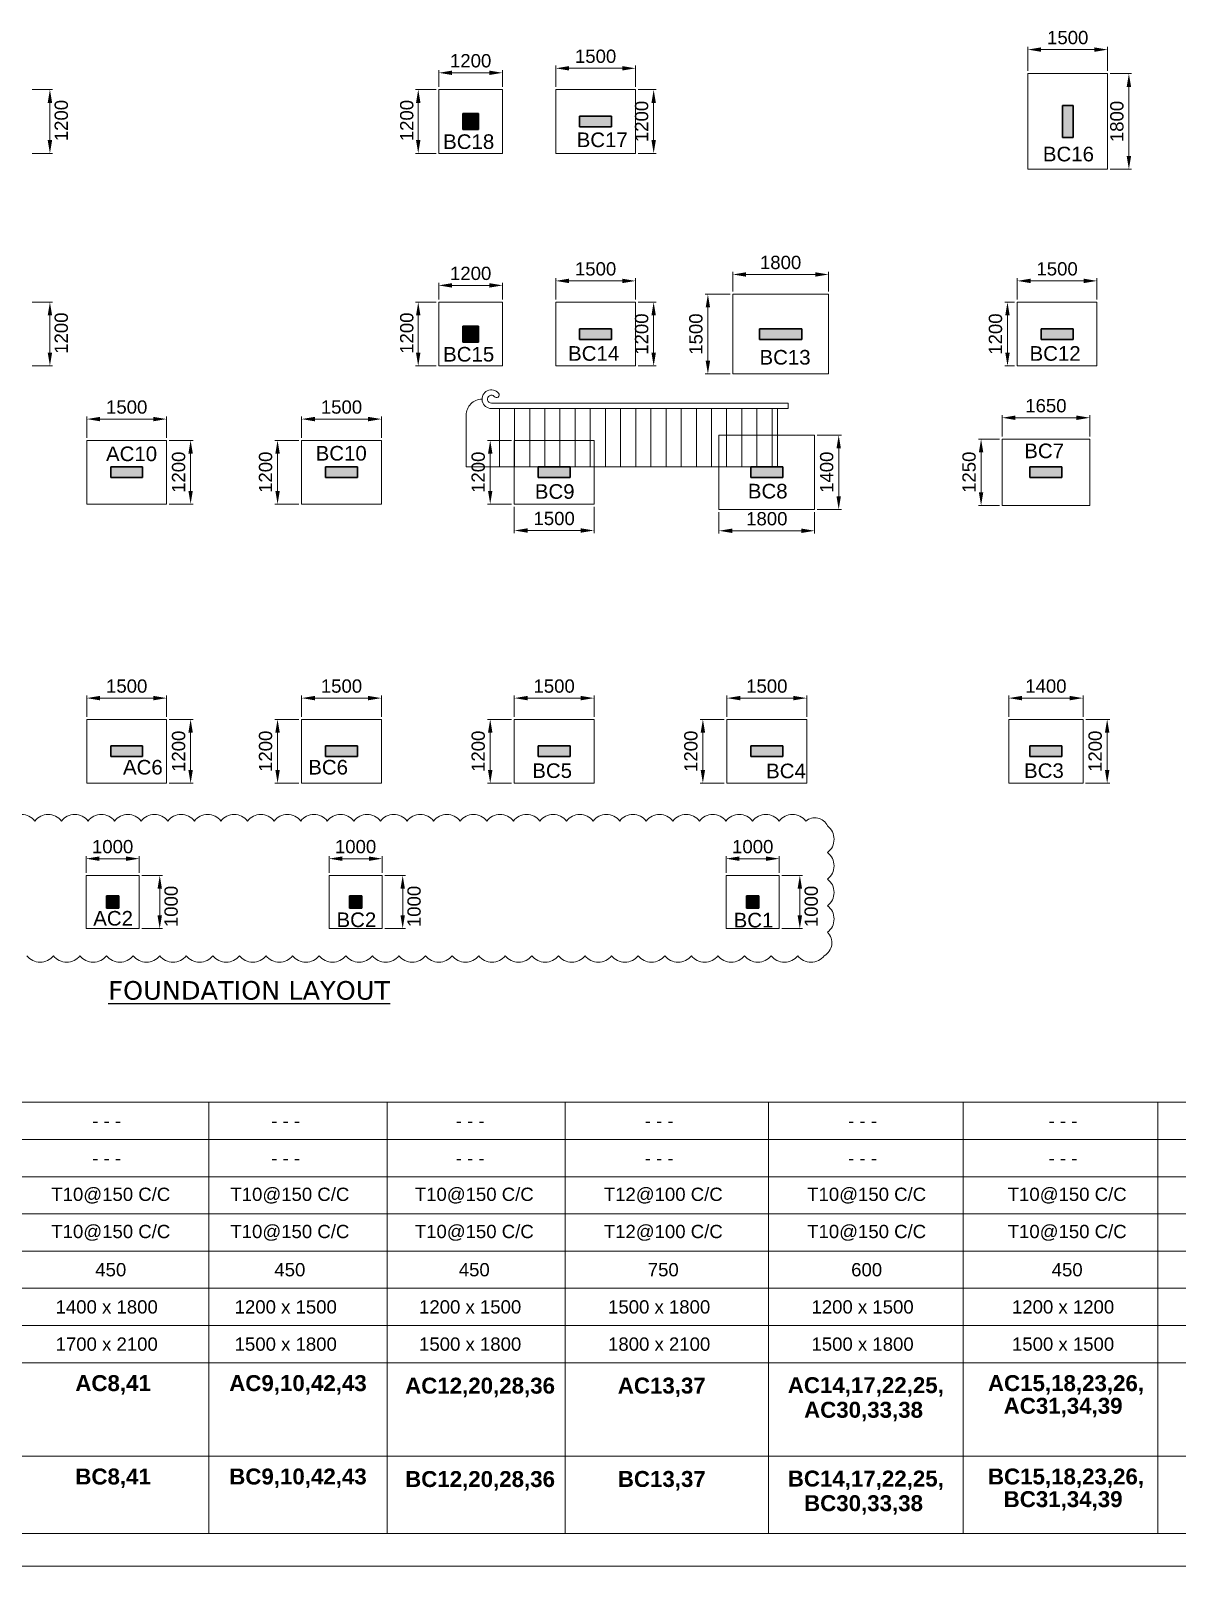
# Model space of a CAD drawing. Header units: metres. Extents: x 21100 to 202285, y -1545145 to -1477211.
# Drawn here: x 41408 to 62974, y -1545108 to -1516216 of the extents above; entities that cross this region are included whole.
import ezdxf
from ezdxf.enums import TextEntityAlignment as Align

# ---------------------------------------------------------------- set-up
doc = ezdxf.new("R2010")
doc.units = ezdxf.units.M
doc.header["$LTSCALE"] = 15
doc.header["$MEASUREMENT"] = 0
for name, color, linetype, lineweight in [('COLUMN HATCH_ASC', 155, 'Continuous', 0), ('COLUMN_ASC', 4, 'Continuous', 30), ('DIMENSION_ASC', 251, 'Continuous', 9), ('FOOTING_ASC', 10, 'Continuous', 15), ('NEW COLUMN NO._ ASC', 7, 'Continuous', 25), ('REVISION_ASC', 6, 'Continuous', 20), ('SCHEDULE LINE_ASC', 252, 'Continuous', 0), ('SCHEDULED BORDER_ASC', 4, 'Continuous', 18), ('STAIR_ASC', 150, 'Continuous', 13), ('TEXT SCHEDULE_ASC', 7, 'Continuous', 5), ('VIEWPORT_ASC', 6, 'Continuous', 15)]:
    doc.layers.add(name, color=color, linetype=linetype, lineweight=lineweight)
doc.styles.add('3 MM', font='verdana.ttf', dxfattribs={"height": 3})
doc.styles.add('ASC_DIMENSION', font='swiss.ttf', dxfattribs={"height": 250})
doc.styles.add('BOLD ASC', font='swissb.ttf', dxfattribs={"height": 300})
doc.styles.add('STANDERD ASC', font='swiss.ttf', dxfattribs={"height": 250})

msp = doc.modelspace()

# ---------------------------------------------------------------- hatches: boundary and pattern name
at = {"layer": 'COLUMN HATCH_ASC'}
h = msp.add_hatch(color=256, dxfattribs=at)
h.dxf.hatch_style = 1
h.paths.add_polyline_path([(60813.2, -1518224.1), (60813.2, -1517624.1), (61013.2, -1517624.1), (61013.2, -1518224.1)])
h = msp.add_hatch(color=256, dxfattribs=at)
h.dxf.hatch_style = 1
h.paths.add_polyline_path([(49533.2, -1517774.1), (49533.2, -1518074.1), (49833.2, -1518074.1), (49833.2, -1517774.1)])
h = msp.add_hatch(color=256, dxfattribs=at)
h.dxf.hatch_style = 1
h.paths.add_polyline_path([(51733.2, -1518024.1), (51733.2, -1517824.1), (52333.2, -1517824.1), (52333.2, -1518024.1)])
h = msp.add_hatch(color=256, dxfattribs=at)
h.dxf.hatch_style = 1
h.paths.add_polyline_path([(49533.2, -1521774.1), (49533.2, -1522074.1), (49833.2, -1522074.1), (49833.2, -1521774.1)])
h = msp.add_hatch(color=256, dxfattribs=at)
h.dxf.hatch_style = 1
h.paths.add_polyline_path([(51733.2, -1522024.1), (51733.2, -1521824.1), (52333.2, -1521824.1), (52333.2, -1522024.1)])
h = msp.add_hatch(color=256, dxfattribs=at)
h.dxf.hatch_style = 1
h.paths.add_polyline_path([(55113.2, -1522024.1), (55113.2, -1521824.1), (55913.2, -1521824.1), (55913.2, -1522024.1)])
h = msp.add_hatch(color=256, dxfattribs=at)
h.dxf.hatch_style = 1
h.paths.add_polyline_path([(60413.3, -1522024.1), (60413.3, -1521824.1), (61013.3, -1521824.1), (61013.3, -1522024.1)])
h = msp.add_hatch(color=256, dxfattribs=at)
h.dxf.hatch_style = 1
h.paths.add_polyline_path([(42913.2, -1524624.1), (42913.2, -1524424.1), (43513.2, -1524424.1), (43513.2, -1524624.1)])
h = msp.add_hatch(color=256, dxfattribs=at)
h.dxf.hatch_style = 1
h.paths.add_polyline_path([(46953.2, -1524624.1), (46953.2, -1524424.1), (47553.2, -1524424.1), (47553.2, -1524624.1)])
h = msp.add_hatch(color=256, dxfattribs=at)
h.dxf.hatch_style = 1
h.paths.add_polyline_path([(50953.2, -1524624.1), (50953.2, -1524424.1), (51553.2, -1524424.1), (51553.2, -1524624.1)])
h = msp.add_hatch(color=256, dxfattribs=at)
h.dxf.hatch_style = 1
h.paths.add_polyline_path([(54953.2, -1524624.1), (54953.2, -1524424.1), (55553.2, -1524424.1), (55553.2, -1524624.1)])
h = msp.add_hatch(color=256, dxfattribs=at)
h.dxf.hatch_style = 1
h.paths.add_polyline_path([(60203.2, -1524624.1), (60203.2, -1524424.1), (60803.2, -1524424.1), (60803.2, -1524624.1)])
h = msp.add_hatch(color=256, dxfattribs=at)
h.dxf.hatch_style = 1
h.paths.add_polyline_path([(42913.2, -1529874.1), (42913.2, -1529674.1), (43513.2, -1529674.1), (43513.2, -1529874.1)])
h = msp.add_hatch(color=256, dxfattribs=at)
h.dxf.hatch_style = 1
h.paths.add_polyline_path([(46953.2, -1529874.1), (46953.2, -1529674.1), (47553.2, -1529674.1), (47553.2, -1529874.1)])
h = msp.add_hatch(color=256, dxfattribs=at)
h.dxf.hatch_style = 1
h.paths.add_polyline_path([(50953.2, -1529874.1), (50953.2, -1529674.1), (51553.2, -1529674.1), (51553.2, -1529874.1)])
h = msp.add_hatch(color=256, dxfattribs=at)
h.dxf.hatch_style = 1
h.paths.add_polyline_path([(54953.2, -1529874.1), (54953.2, -1529674.1), (55553.2, -1529674.1), (55553.2, -1529874.1)])
h = msp.add_hatch(color=256, dxfattribs=at)
h.dxf.hatch_style = 1
h.paths.add_polyline_path([(60203.2, -1529874.1), (60203.2, -1529674.1), (60803.2, -1529674.1), (60803.2, -1529874.1)])
h = msp.add_hatch(color=256, dxfattribs=at)
h.dxf.hatch_style = 1
h.paths.add_polyline_path([(42833.7, -1532495.4), (42833.7, -1532725.4), (43063.7, -1532725.4), (43063.7, -1532495.4)])
h = msp.add_hatch(color=256, dxfattribs=at)
h.dxf.hatch_style = 1
h.paths.add_polyline_path([(47403.7, -1532725.4), (47403.7, -1532495.4), (47633.7, -1532495.4), (47633.7, -1532725.4)])
h = msp.add_hatch(color=256, dxfattribs=at)
h.dxf.hatch_style = 1
h.paths.add_polyline_path([(54873.7, -1532495.3), (54873.7, -1532725.3), (55103.7, -1532725.3), (55103.7, -1532495.3)])

# ---------------------------------------------------------------- linework, layer by layer
at = {"layer": 'COLUMN_ASC'}
for p, q in [((61013.2, -1517624.1, 0), (60813.2, -1517624.1, 0)), ((60813.2, -1517624.1, 0), (60813.2, -1518224.1, 0)), ((61013.2, -1518224.1, 0), (61013.2, -1517624.1, 0)), ((49533.2, -1517774.1, 0), (49833.2, -1517774.1, 0)), ((49533.2, -1518074.1, 0), (49533.2, -1517774.1, 0)), ((49833.2, -1517774.1, 0), (49833.2, -1518074.1, 0)), ((52333.2, -1517824.1, 0), (51733.2, -1517824.1, 0)), ((51733.2, -1517824.1, 0), (51733.2, -1518024.1, 0)), ((52333.2, -1518024.1, 0), (52333.2, -1517824.1, 0)), ((49833.2, -1518074.1, 0), (49533.2, -1518074.1, 0)), ((51733.2, -1518024.1, 0), (52333.2, -1518024.1, 0)), ((60813.2, -1518224.1, 0), (61013.2, -1518224.1, 0)), ((49533.2, -1521774.1, 0), (49833.2, -1521774.1, 0)), ((49533.2, -1522074.1, 0), (49533.2, -1521774.1, 0)), ((49833.2, -1521774.1, 0), (49833.2, -1522074.1, 0)), ((52333.2, -1521824.1, 0), (51733.2, -1521824.1, 0)), ((51733.2, -1521824.1, 0), (51733.2, -1522024.1, 0)), ((51733.2, -1522024.1, 0), (52333.2, -1522024.1, 0)), ((52333.2, -1522024.1, 0), (52333.2, -1521824.1, 0)), ((55913.2, -1521824.1, 0), (55113.2, -1521824.1, 0)), ((55113.2, -1521824.1, 0), (55113.2, -1522024.1, 0)), ((55113.2, -1522024.1, 0), (55913.2, -1522024.1, 0)), ((55913.2, -1522024.1, 0), (55913.2, -1521824.1, 0)), ((61013.3, -1521824.1, 0), (60413.3, -1521824.1, 0)), ((60413.3, -1521824.1, 0), (60413.3, -1522024.1, 0)), ((60413.3, -1522024.1, 0), (61013.3, -1522024.1, 0)), ((61013.3, -1522024.1, 0), (61013.3, -1521824.1, 0)), ((49833.2, -1522074.1, 0), (49533.2, -1522074.1, 0)), ((43513.2, -1524424.1, 0), (42913.2, -1524424.1, 0)), ((42913.2, -1524424.1, 0), (42913.2, -1524624.1, 0)), ((42913.2, -1524624.1, 0), (43513.2, -1524624.1, 0)), ((43513.2, -1524624.1, 0), (43513.2, -1524424.1, 0)), ((47553.2, -1524424.1, 0), (46953.2, -1524424.1, 0)), ((46953.2, -1524424.1, 0), (46953.2, -1524624.1, 0)), ((46953.2, -1524624.1, 0), (47553.2, -1524624.1, 0)), ((47553.2, -1524624.1, 0), (47553.2, -1524424.1, 0)), ((51553.2, -1524424.1, 0), (50953.2, -1524424.1, 0)), ((50953.2, -1524424.1, 0), (50953.2, -1524624.1, 0)), ((50953.2, -1524624.1, 0), (51553.2, -1524624.1, 0)), ((51553.2, -1524624.1, 0), (51553.2, -1524424.1, 0)), ((55553.2, -1524424.1, 0), (54953.2, -1524424.1, 0)), ((54953.2, -1524424.1, 0), (54953.2, -1524624.1, 0)), ((54953.2, -1524624.1, 0), (55553.2, -1524624.1, 0)), ((55553.2, -1524624.1, 0), (55553.2, -1524424.1, 0)), ((60803.2, -1524424.1, 0), (60203.2, -1524424.1, 0)), ((60203.2, -1524424.1, 0), (60203.2, -1524624.1, 0)), ((60203.2, -1524624.1, 0), (60803.2, -1524624.1, 0)), ((60803.2, -1524624.1, 0), (60803.2, -1524424.1, 0)), ((43513.2, -1529674.1, 0), (42913.2, -1529674.1, 0)), ((42913.2, -1529674.1, 0), (42913.2, -1529874.1, 0)), ((43513.2, -1529874.1, 0), (43513.2, -1529674.1, 0)), ((47553.2, -1529674.1, 0), (46953.2, -1529674.1, 0)), ((46953.2, -1529674.1, 0), (46953.2, -1529874.1, 0)), ((47553.2, -1529874.1, 0), (47553.2, -1529674.1, 0)), ((51553.2, -1529674.1, 0), (50953.2, -1529674.1, 0)), ((50953.2, -1529674.1, 0), (50953.2, -1529874.1, 0)), ((51553.2, -1529874.1, 0), (51553.2, -1529674.1, 0)), ((55553.2, -1529674.1, 0), (54953.2, -1529674.1, 0)), ((54953.2, -1529674.1, 0), (54953.2, -1529874.1, 0)), ((55553.2, -1529874.1, 0), (55553.2, -1529674.1, 0)), ((60803.2, -1529674.1, 0), (60203.2, -1529674.1, 0)), ((60203.2, -1529674.1, 0), (60203.2, -1529874.1, 0)), ((60803.2, -1529874.1, 0), (60803.2, -1529674.1, 0)), ((42913.2, -1529874.1, 0), (43513.2, -1529874.1, 0)), ((46953.2, -1529874.1, 0), (47553.2, -1529874.1, 0)), ((50953.2, -1529874.1, 0), (51553.2, -1529874.1, 0)), ((54953.2, -1529874.1, 0), (55553.2, -1529874.1, 0)), ((60203.2, -1529874.1, 0), (60803.2, -1529874.1, 0)), ((43063.7, -1532495.4, 0), (42833.7, -1532495.4, 0)), ((42833.7, -1532495.4, 0), (42833.7, -1532725.4, 0)), ((43063.7, -1532725.4, 0), (43063.7, -1532495.4, 0)), ((47403.7, -1532725.4, 0), (47403.7, -1532495.4, 0)), ((47403.7, -1532495.4, 0), (47633.7, -1532495.4, 0)), ((47633.7, -1532495.4, 0), (47633.7, -1532725.4, 0)), ((55103.7, -1532495.3, 0), (54873.7, -1532495.3, 0)), ((54873.7, -1532495.3, 0), (54873.7, -1532725.3, 0)), ((55103.7, -1532725.3, 0), (55103.7, -1532495.3, 0)), ((42833.7, -1532725.4, 0), (43063.7, -1532725.4, 0)), ((47633.7, -1532725.4, 0), (47403.7, -1532725.4, 0)), ((54873.7, -1532725.3, 0), (55103.7, -1532725.3, 0))]:
    msp.add_line(p, q, dxfattribs=at)
at = {"layer": 'DIMENSION_ASC'}
for p, q in [((60163.4, -1516974.1, 0), (60163.4, -1516521.8, 0)), ((61663.4, -1516974.1, 0), (61663.4, -1516521.8, 0)), ((61413.4, -1516571.8, 0), (60413.4, -1516571.8, 0)), ((49083.2, -1517274.1, 0), (49083.2, -1516958.2, 0)), ((50033.2, -1517008.2, 0), (49333.2, -1517008.2, 0)), ((50283.2, -1517274.1, 0), (50283.2, -1516958.2, 0)), ((51283.4, -1517274.1, 0), (51283.4, -1516873.5, 0)), ((52533.4, -1516923.5, 0), (51533.4, -1516923.5, 0)), ((52783.4, -1517274.1, 0), (52783.4, -1516873.5, 0)), ((61713.4, -1517024.1, 0), (62114.1, -1517024.1, 0)), ((41433.1, -1517324.1, 0), (41819.2, -1517324.1, 0)), ((49033.2, -1517324.1, 0), (48647.1, -1517324.1, 0)), ((52833.4, -1517324.1, 0), (53175.3, -1517324.1, 0)), ((62064.1, -1518574.1, 0), (62064.1, -1517274.1, 0)), ((41769.2, -1517574.1, 0), (41769.2, -1518274.1, 0)), ((48697.1, -1517574.1, 0), (48697.1, -1518274.1, 0)), ((53125.3, -1517574.1, 0), (53125.3, -1518274.1, 0)), ((41433.1, -1518524.1, 0), (41819.2, -1518524.1, 0)), ((49033.2, -1518524.1, 0), (48647.1, -1518524.1, 0)), ((52833.4, -1518524.1, 0), (53175.3, -1518524.1, 0)), ((61713.4, -1518824.1, 0), (62114.1, -1518824.1, 0)), ((51283.4, -1521274.1, 0), (51283.4, -1520873.5, 0)), ((52783.4, -1521274.1, 0), (52783.4, -1520873.5, 0)), ((54613.2, -1521124.1, 0), (54613.2, -1520752.6, 0)), ((54863.2, -1520802.6, 0), (56163.2, -1520802.6, 0)), ((56413.2, -1521124.1, 0), (56413.2, -1520752.6, 0)), ((59963.5, -1521274.1, 0), (59963.5, -1520873.5, 0)), ((61463.5, -1521274.1, 0), (61463.5, -1520873.5, 0)), ((49083.2, -1521274.1, 0), (49083.2, -1520958.2, 0)), ((50033.2, -1521008.2, 0), (49333.2, -1521008.2, 0)), ((50283.2, -1521274.1, 0), (50283.2, -1520958.2, 0)), ((52533.4, -1520923.5, 0), (51533.4, -1520923.5, 0)), ((61213.5, -1520923.5, 0), (60213.5, -1520923.5, 0)), ((41433.1, -1521324.1, 0), (41819.2, -1521324.1, 0)), ((49033.2, -1521324.1, 0), (48647.1, -1521324.1, 0)), ((52833.4, -1521324.1, 0), (53175.3, -1521324.1, 0)), ((54563.2, -1521174.1, 0), (54095.2, -1521174.1, 0)), ((54145.2, -1521424.1, 0), (54145.2, -1522424.1, 0)), ((59913.5, -1521324.1, 0), (59730.6, -1521324.1, 0)), ((41769.2, -1521574.1, 0), (41769.2, -1522274.1, 0)), ((48697.1, -1521574.1, 0), (48697.1, -1522274.1, 0)), ((53125.3, -1521574.1, 0), (53125.3, -1522274.1, 0)), ((59780.6, -1521574.1, 0), (59780.6, -1522274.1, 0)), ((41433.1, -1522524.1, 0), (41819.2, -1522524.1, 0)), ((49033.2, -1522524.1, 0), (48647.1, -1522524.1, 0)), ((52833.4, -1522524.1, 0), (53175.3, -1522524.1, 0)), ((59913.5, -1522524.1, 0), (59730.6, -1522524.1, 0)), ((54563.2, -1522674.1, 0), (54095.2, -1522674.1, 0)), ((42463.2, -1523874.1, 0), (42463.2, -1523473.5, 0)), ((43963.2, -1523874.1, 0), (43963.2, -1523473.5, 0)), ((46503.4, -1523874.1, 0), (46503.4, -1523473.5, 0)), ((48003.4, -1523874.1, 0), (48003.4, -1523473.5, 0)), ((59678.2, -1523849.1, 0), (59678.2, -1523448.5, 0)), ((61328.2, -1523849.1, 0), (61328.2, -1523448.5, 0)), ((42713.2, -1523523.5, 0), (43713.2, -1523523.5, 0)), ((47753.4, -1523523.5, 0), (46753.4, -1523523.5, 0)), ((61078.2, -1523498.5, 0), (59928.2, -1523498.5, 0)), ((44013.2, -1523924.1, 0), (44465.6, -1523924.1, 0)), ((46453.4, -1523924.1, 0), (46001.1, -1523924.1, 0)), ((50453.4, -1523924.1, 0), (50001.1, -1523924.1, 0)), ((56203.4, -1523824.1, 0), (56655.7, -1523824.1, 0)), ((59628.2, -1523899.1, 0), (59233.9, -1523899.1, 0)), ((44415.6, -1524174.1, 0), (44415.6, -1524874.1, 0)), ((46051.1, -1524174.1, 0), (46051.1, -1524874.1, 0)), ((50051.1, -1524174.1, 0), (50051.1, -1524874.1, 0)), ((56605.7, -1524074.1, 0), (56605.7, -1524974.1, 0)), ((59283.9, -1524899.1, 0), (59283.9, -1524149.1, 0)), ((44013.2, -1525124.1, 0), (44465.6, -1525124.1, 0)), ((46453.4, -1525124.1, 0), (46001.1, -1525124.1, 0)), ((50453.4, -1525124.1, 0), (50001.1, -1525124.1, 0)), ((50503.4, -1525174.1, 0), (50503.4, -1525669.6, 0)), ((52003.4, -1525174.1, 0), (52003.4, -1525669.6, 0)), ((59628.2, -1525149.1, 0), (59233.9, -1525149.1, 0)), ((54353.4, -1525274.1, 0), (54353.4, -1525674.8, 0)), ((56153.4, -1525274.1, 0), (56153.4, -1525674.8, 0)), ((56203.4, -1525224.1, 0), (56655.7, -1525224.1, 0)), ((51753.4, -1525619.6, 0), (50753.4, -1525619.6, 0)), ((55903.4, -1525624.8, 0), (54603.4, -1525624.8, 0)), ((42463.2, -1529124.1, 0), (42463.2, -1528723.5, 0)), ((42713.2, -1528773.5, 0), (43713.2, -1528773.5, 0)), ((43963.2, -1529124.1, 0), (43963.2, -1528723.5, 0)), ((46503.4, -1529124.1, 0), (46503.4, -1528723.5, 0)), ((47753.4, -1528773.5, 0), (46753.4, -1528773.5, 0)), ((48003.4, -1529124.1, 0), (48003.4, -1528723.5, 0)), ((50503.4, -1529124.1, 0), (50503.4, -1528723.5, 0)), ((51753.4, -1528773.5, 0), (50753.4, -1528773.5, 0)), ((52003.4, -1529124.1, 0), (52003.4, -1528723.5, 0)), ((54503.4, -1529124.1, 0), (54503.4, -1528723.5, 0)), ((55753.4, -1528773.5, 0), (54753.4, -1528773.5, 0)), ((56003.4, -1529124.1, 0), (56003.4, -1528723.5, 0)), ((59803.2, -1529124.1, 0), (59803.2, -1528723.5, 0)), ((60053.2, -1528773.5, 0), (60953.2, -1528773.5, 0)), ((61203.2, -1529124.1, 0), (61203.2, -1528723.5, 0)), ((44013.2, -1529174.1, 0), (44465.6, -1529174.1, 0)), ((46453.4, -1529174.1, 0), (46001.1, -1529174.1, 0)), ((50453.4, -1529174.1, 0), (50001.1, -1529174.1, 0)), ((54453.4, -1529174.1, 0), (54001.1, -1529174.1, 0)), ((61253.2, -1529174.1, 0), (61705.5, -1529174.1, 0)), ((44415.6, -1529424.1, 0), (44415.6, -1530124.1, 0)), ((46051.1, -1529424.1, 0), (46051.1, -1530124.1, 0)), ((50051.1, -1529424.1, 0), (50051.1, -1530124.1, 0)), ((54051.1, -1529424.1, 0), (54051.1, -1530124.1, 0)), ((61655.5, -1529424.1, 0), (61655.5, -1530124.1, 0)), ((44013.2, -1530374.1, 0), (44465.6, -1530374.1, 0)), ((46453.4, -1530374.1, 0), (46001.1, -1530374.1, 0)), ((50453.4, -1530374.1, 0), (50001.1, -1530374.1, 0)), ((54453.4, -1530374.1, 0), (54001.1, -1530374.1, 0)), ((61250.7, -1530374.1, 0), (61705.5, -1530374.1, 0)), ((42448.7, -1532060.4, 0), (42448.7, -1531744.4, 0)), ((42698.7, -1531794.4, 0), (43198.7, -1531794.4, 0)), ((43448.7, -1532060.4, 0), (43448.7, -1531744.4, 0)), ((47018.7, -1532060.4, 0), (47018.7, -1531744.4, 0)), ((47268.7, -1531794.4, 0), (47768.7, -1531794.4, 0)), ((48018.7, -1532060.4, 0), (48018.7, -1531744.4, 0)), ((54488.7, -1532060.3, 0), (54488.7, -1531744.4, 0)), ((54738.7, -1531794.4, 0), (55238.7, -1531794.4, 0)), ((55488.7, -1532060.3, 0), (55488.7, -1531744.4, 0)), ((43498.7, -1532110.4, 0), (43884.8, -1532110.4, 0)), ((48068.7, -1532110.4, 0), (48454.8, -1532110.4, 0)), ((55538.7, -1532110.3, 0), (55924.8, -1532110.3, 0)), ((43834.8, -1532360.4, 0), (43834.8, -1532860.4, 0)), ((48404.8, -1532360.4, 0), (48404.8, -1532860.4, 0)), ((55874.8, -1532360.3, 0), (55874.8, -1532860.3, 0)), ((43498.7, -1533110.4, 0), (43884.8, -1533110.4, 0)), ((48068.7, -1533110.4, 0), (48454.8, -1533110.4, 0)), ((55538.7, -1533110.3, 0), (55924.8, -1533110.3, 0))]:
    msp.add_line(p, q, dxfattribs=at)
for points in [[(60413.4, -1516530.2, 0), (60413.4, -1516613.5, 0), (60163.4, -1516571.8, 0)], [(61413.4, -1516613.5, 0), (61413.4, -1516530.2, 0), (61663.4, -1516571.8, 0)], [(49333.2, -1516966.5, 0), (49333.2, -1517049.9, 0), (49083.2, -1517008.2, 0)], [(50033.2, -1517049.9, 0), (50033.2, -1516966.5, 0), (50283.2, -1517008.2, 0)], [(51533.4, -1516881.8, 0), (51533.4, -1516965.2, 0), (51283.4, -1516923.5, 0)], [(52533.4, -1516965.2, 0), (52533.4, -1516881.8, 0), (52783.4, -1516923.5, 0)], [(62105.7, -1517274.1, 0), (62022.4, -1517274.1, 0), (62064.1, -1517024.1, 0)], [(41810.9, -1517574.1, 0), (41727.6, -1517574.1, 0), (41769.2, -1517324.1, 0)], [(48738.8, -1517574.1, 0), (48655.5, -1517574.1, 0), (48697.1, -1517324.1, 0)], [(53167, -1517574.1, 0), (53083.6, -1517574.1, 0), (53125.3, -1517324.1, 0)], [(41727.6, -1518274.1, 0), (41810.9, -1518274.1, 0), (41769.2, -1518524.1, 0)], [(48655.5, -1518274.1, 0), (48738.8, -1518274.1, 0), (48697.1, -1518524.1, 0)], [(53083.6, -1518274.1, 0), (53167, -1518274.1, 0), (53125.3, -1518524.1, 0)], [(62022.4, -1518574.1, 0), (62105.7, -1518574.1, 0), (62064.1, -1518824.1, 0)], [(54863.2, -1520761, 0), (54863.2, -1520844.3, 0), (54613.2, -1520802.6, 0)], [(56163.2, -1520844.3, 0), (56163.2, -1520761, 0), (56413.2, -1520802.6, 0)], [(49333.2, -1520966.5, 0), (49333.2, -1521049.9, 0), (49083.2, -1521008.2, 0)], [(50033.2, -1521049.9, 0), (50033.2, -1520966.5, 0), (50283.2, -1521008.2, 0)], [(51533.4, -1520881.8, 0), (51533.4, -1520965.2, 0), (51283.4, -1520923.5, 0)], [(52533.4, -1520965.2, 0), (52533.4, -1520881.8, 0), (52783.4, -1520923.5, 0)], [(60213.5, -1520881.8, 0), (60213.5, -1520965.1, 0), (59963.5, -1520923.5, 0)], [(61213.5, -1520965.1, 0), (61213.5, -1520881.8, 0), (61463.5, -1520923.5, 0)], [(41810.9, -1521574.1, 0), (41727.6, -1521574.1, 0), (41769.2, -1521324.1, 0)], [(48738.8, -1521574.1, 0), (48655.5, -1521574.1, 0), (48697.1, -1521324.1, 0)], [(53167, -1521574.1, 0), (53083.6, -1521574.1, 0), (53125.3, -1521324.1, 0)], [(54186.9, -1521424.1, 0), (54103.5, -1521424.1, 0), (54145.2, -1521174.1, 0)], [(59822.2, -1521574.1, 0), (59738.9, -1521574.1, 0), (59780.6, -1521324.1, 0)], [(41727.6, -1522274.1, 0), (41810.9, -1522274.1, 0), (41769.2, -1522524.1, 0)], [(48655.5, -1522274.1, 0), (48738.8, -1522274.1, 0), (48697.1, -1522524.1, 0)], [(53083.6, -1522274.1, 0), (53167, -1522274.1, 0), (53125.3, -1522524.1, 0)], [(59738.9, -1522274.1, 0), (59822.2, -1522274.1, 0), (59780.6, -1522524.1, 0)], [(54103.5, -1522424.1, 0), (54186.9, -1522424.1, 0), (54145.2, -1522674.1, 0)], [(59928.2, -1523456.8, 0), (59928.2, -1523540.2, 0), (59678.2, -1523498.5, 0)], [(61078.2, -1523540.2, 0), (61078.2, -1523456.8, 0), (61328.2, -1523498.5, 0)], [(42713.2, -1523481.8, 0), (42713.2, -1523565.1, 0), (42463.2, -1523523.5, 0)], [(43713.2, -1523565.1, 0), (43713.2, -1523481.8, 0), (43963.2, -1523523.5, 0)], [(46753.4, -1523481.8, 0), (46753.4, -1523565.2, 0), (46503.4, -1523523.5, 0)], [(47753.4, -1523565.2, 0), (47753.4, -1523481.8, 0), (48003.4, -1523523.5, 0)], [(44457.2, -1524174.1, 0), (44373.9, -1524174.1, 0), (44415.6, -1523924.1, 0)], [(46092.8, -1524174.1, 0), (46009.4, -1524174.1, 0), (46051.1, -1523924.1, 0)], [(50092.8, -1524174.1, 0), (50009.4, -1524174.1, 0), (50051.1, -1523924.1, 0)], [(56647.4, -1524074.1, 0), (56564.1, -1524074.1, 0), (56605.7, -1523824.1, 0)], [(59325.6, -1524149.1, 0), (59242.3, -1524149.1, 0), (59283.9, -1523899.1, 0)], [(44373.9, -1524874.1, 0), (44457.2, -1524874.1, 0), (44415.6, -1525124.1, 0)], [(46009.4, -1524874.1, 0), (46092.8, -1524874.1, 0), (46051.1, -1525124.1, 0)], [(50009.4, -1524874.1, 0), (50092.8, -1524874.1, 0), (50051.1, -1525124.1, 0)], [(59242.3, -1524899.1, 0), (59325.6, -1524899.1, 0), (59283.9, -1525149.1, 0)], [(56564.1, -1524974.1, 0), (56647.4, -1524974.1, 0), (56605.7, -1525224.1, 0)], [(50753.4, -1525577.9, 0), (50753.4, -1525661.3, 0), (50503.4, -1525619.6, 0)], [(51753.4, -1525661.3, 0), (51753.4, -1525577.9, 0), (52003.4, -1525619.6, 0)], [(54603.4, -1525583.1, 0), (54603.4, -1525666.4, 0), (54353.4, -1525624.8, 0)], [(55903.4, -1525666.4, 0), (55903.4, -1525583.1, 0), (56153.4, -1525624.8, 0)], [(42713.2, -1528731.8, 0), (42713.2, -1528815.2, 0), (42463.2, -1528773.5, 0)], [(43713.2, -1528815.2, 0), (43713.2, -1528731.8, 0), (43963.2, -1528773.5, 0)], [(46753.4, -1528731.8, 0), (46753.4, -1528815.1, 0), (46503.4, -1528773.5, 0)], [(47753.4, -1528815.1, 0), (47753.4, -1528731.8, 0), (48003.4, -1528773.5, 0)], [(50753.4, -1528731.8, 0), (50753.4, -1528815.2, 0), (50503.4, -1528773.5, 0)], [(51753.4, -1528815.2, 0), (51753.4, -1528731.8, 0), (52003.4, -1528773.5, 0)], [(54753.4, -1528731.8, 0), (54753.4, -1528815.2, 0), (54503.4, -1528773.5, 0)], [(55753.4, -1528815.2, 0), (55753.4, -1528731.8, 0), (56003.4, -1528773.5, 0)], [(60053.2, -1528731.8, 0), (60053.2, -1528815.2, 0), (59803.2, -1528773.5, 0)], [(60953.2, -1528815.2, 0), (60953.2, -1528731.8, 0), (61203.2, -1528773.5, 0)], [(44457.2, -1529424.1, 0), (44373.9, -1529424.1, 0), (44415.6, -1529174.1, 0)], [(46092.8, -1529424.1, 0), (46009.4, -1529424.1, 0), (46051.1, -1529174.1, 0)], [(50092.8, -1529424.1, 0), (50009.4, -1529424.1, 0), (50051.1, -1529174.1, 0)], [(54092.7, -1529424.1, 0), (54009.4, -1529424.1, 0), (54051.1, -1529174.1, 0)], [(61697.2, -1529424.1, 0), (61613.9, -1529424.1, 0), (61655.5, -1529174.1, 0)], [(44373.9, -1530124.1, 0), (44457.2, -1530124.1, 0), (44415.6, -1530374.1, 0)], [(46009.4, -1530124.1, 0), (46092.8, -1530124.1, 0), (46051.1, -1530374.1, 0)], [(50009.4, -1530124.1, 0), (50092.8, -1530124.1, 0), (50051.1, -1530374.1, 0)], [(54009.4, -1530124.1, 0), (54092.7, -1530124.1, 0), (54051.1, -1530374.1, 0)], [(61613.9, -1530124.1, 0), (61697.2, -1530124.1, 0), (61655.5, -1530374.1, 0)], [(42698.7, -1531752.7, 0), (42698.7, -1531836.1, 0), (42448.7, -1531794.4, 0)], [(43198.7, -1531836.1, 0), (43198.7, -1531752.7, 0), (43448.7, -1531794.4, 0)], [(47268.7, -1531752.7, 0), (47268.7, -1531836.1, 0), (47018.7, -1531794.4, 0)], [(47768.7, -1531836.1, 0), (47768.7, -1531752.7, 0), (48018.7, -1531794.4, 0)], [(54738.7, -1531752.7, 0), (54738.7, -1531836.1, 0), (54488.7, -1531794.4, 0)], [(55238.7, -1531836.1, 0), (55238.7, -1531752.7, 0), (55488.7, -1531794.4, 0)], [(43876.5, -1532360.4, 0), (43793.2, -1532360.4, 0), (43834.8, -1532110.4, 0)], [(48446.5, -1532360.4, 0), (48363.2, -1532360.4, 0), (48404.8, -1532110.4, 0)], [(55916.5, -1532360.3, 0), (55833.2, -1532360.3, 0), (55874.8, -1532110.3, 0)], [(43793.2, -1532860.4, 0), (43876.5, -1532860.4, 0), (43834.8, -1533110.4, 0)], [(48363.2, -1532860.4, 0), (48446.5, -1532860.4, 0), (48404.8, -1533110.4, 0)], [(55833.2, -1532860.3, 0), (55916.5, -1532860.3, 0), (55874.8, -1533110.3, 0)]]:
    msp.add_solid(points, dxfattribs=at)
at = {"layer": 'FOOTING_ASC'}
for p, q in [((61663.4, -1517024.1, 0), (60163.4, -1517024.1, 0)), ((60163.4, -1517024.1, 0), (60163.4, -1518824.1, 0)), ((61663.4, -1518824.1, 0), (61663.4, -1517024.1, 0)), ((50283.2, -1517324.1, 0), (49083.2, -1517324.1, 0)), ((49083.2, -1517324.1, 0), (49083.2, -1518524.1, 0)), ((50283.2, -1518524.1, 0), (50283.2, -1517324.1, 0)), ((52783.4, -1517324.1, 0), (51283.4, -1517324.1, 0)), ((51283.4, -1517324.1, 0), (51283.4, -1518524.1, 0)), ((52783.4, -1518524.1, 0), (52783.4, -1517324.1, 0)), ((49083.2, -1518524.1, 0), (50283.2, -1518524.1, 0)), ((51283.4, -1518524.1, 0), (52783.4, -1518524.1, 0)), ((60163.4, -1518824.1, 0), (61663.4, -1518824.1, 0)), ((50283.2, -1521324.1, 0), (49083.2, -1521324.1, 0)), ((49083.2, -1521324.1, 0), (49083.2, -1522524.1, 0)), ((50283.2, -1522524.1, 0), (50283.2, -1521324.1, 0)), ((52783.4, -1521324.1, 0), (51283.4, -1521324.1, 0)), ((51283.4, -1521324.1, 0), (51283.4, -1522524.1, 0)), ((52783.4, -1522524.1, 0), (52783.4, -1521324.1, 0)), ((54613.2, -1521174.1, 0), (54613.2, -1522674.1, 0)), ((56413.2, -1521174.1, 0), (54613.2, -1521174.1, 0)), ((56413.2, -1522674.1, 0), (56413.2, -1521174.1, 0)), ((61463.5, -1521324.1, 0), (59963.5, -1521324.1, 0)), ((59963.5, -1521324.1, 0), (59963.5, -1522524.1, 0)), ((61463.5, -1522524.1, 0), (61463.5, -1521324.1, 0)), ((49083.2, -1522524.1, 0), (50283.2, -1522524.1, 0)), ((51283.4, -1522524.1, 0), (52783.4, -1522524.1, 0)), ((59963.5, -1522524.1, 0), (61463.5, -1522524.1, 0)), ((54613.2, -1522674.1, 0), (56413.2, -1522674.1, 0)), ((42463.2, -1525124.1, 0), (42463.2, -1523924.1, 0)), ((42463.2, -1523924.1, 0), (43963.2, -1523924.1, 0)), ((43963.2, -1523924.1, 0), (43963.2, -1525124.1, 0)), ((48003.4, -1523924.1, 0), (46503.4, -1523924.1, 0)), ((46503.4, -1523924.1, 0), (46503.4, -1525124.1, 0)), ((48003.4, -1525124.1, 0), (48003.4, -1523924.1, 0)), ((52003.4, -1523924.1, 0), (50503.4, -1523924.1, 0)), ((50503.4, -1523924.1, 0), (50503.4, -1525124.1, 0)), ((52003.4, -1525124.1, 0), (52003.4, -1523924.1, 0)), ((56153.4, -1523824.1, 0), (54353.4, -1523824.1, 0)), ((54353.4, -1523824.1, 0), (54353.4, -1525224.1, 0)), ((56153.4, -1525224.1, 0), (56153.4, -1523824.1, 0)), ((61328.2, -1523899.1, 0), (59678.2, -1523899.1, 0)), ((59678.2, -1523899.1, 0), (59678.2, -1525149.1, 0)), ((61328.2, -1525149.1, 0), (61328.2, -1523899.1, 0)), ((43963.2, -1525124.1, 0), (42463.2, -1525124.1, 0)), ((46503.4, -1525124.1, 0), (48003.4, -1525124.1, 0)), ((50503.4, -1525124.1, 0), (52003.4, -1525124.1, 0)), ((59678.2, -1525149.1, 0), (61328.2, -1525149.1, 0)), ((54353.4, -1525224.1, 0), (56153.4, -1525224.1, 0)), ((42463.2, -1530374.1, 0), (42463.2, -1529174.1, 0)), ((42463.2, -1529174.1, 0), (43963.2, -1529174.1, 0)), ((43963.2, -1529174.1, 0), (43963.2, -1530374.1, 0)), ((48003.4, -1529174.1, 0), (46503.4, -1529174.1, 0)), ((46503.4, -1529174.1, 0), (46503.4, -1530374.1, 0)), ((48003.4, -1530374.1, 0), (48003.4, -1529174.1, 0)), ((52003.4, -1529174.1, 0), (50503.4, -1529174.1, 0)), ((50503.4, -1529174.1, 0), (50503.4, -1530374.1, 0)), ((52003.4, -1530374.1, 0), (52003.4, -1529174.1, 0)), ((56003.4, -1529174.1, 0), (54503.4, -1529174.1, 0)), ((54503.4, -1529174.1, 0), (54503.4, -1530374.1, 0)), ((56003.4, -1530374.1, 0), (56003.4, -1529174.1, 0)), ((59803.2, -1529174.1, 0), (59803.2, -1530374.1, 0)), ((61203.2, -1529174.1, 0), (59803.2, -1529174.1, 0)), ((61203.2, -1530374.1, 0), (61203.2, -1529174.1, 0)), ((43963.2, -1530374.1, 0), (42463.2, -1530374.1, 0)), ((46503.4, -1530374.1, 0), (48003.4, -1530374.1, 0)), ((50503.4, -1530374.1, 0), (52003.4, -1530374.1, 0)), ((54503.4, -1530374.1, 0), (56003.4, -1530374.1, 0)), ((59803.2, -1530374.1, 0), (61203.2, -1530374.1, 0)), ((42448.7, -1533110.4, 0), (42448.7, -1532110.4, 0)), ((42448.7, -1532110.4, 0), (43448.7, -1532110.4, 0)), ((43448.7, -1532110.4, 0), (43448.7, -1533110.4, 0)), ((47018.7, -1533110.4, 0), (47018.7, -1532110.4, 0)), ((47018.7, -1532110.4, 0), (48018.7, -1532110.4, 0)), ((48018.7, -1532110.4, 0), (48018.7, -1533110.4, 0)), ((54488.7, -1533110.3, 0), (54488.7, -1532110.3, 0)), ((54488.7, -1532110.3, 0), (55488.7, -1532110.3, 0)), ((55488.7, -1532110.3, 0), (55488.7, -1533110.3, 0)), ((43448.7, -1533110.4, 0), (42448.7, -1533110.4, 0)), ((48018.7, -1533110.4, 0), (47018.7, -1533110.4, 0)), ((55488.7, -1533110.3, 0), (54488.7, -1533110.3, 0))]:
    msp.add_line(p, q, dxfattribs=at)
at = {"layer": 'REVISION_ASC', "color": 6}
for centre, radius, start, end in [((41235.9, -1531275.5), 312.5, 36.8699, 143.1301), ((41735.9, -1531275.5), 312.5, 36.8699, 143.1301), ((42235.9, -1531275.5), 312.5, 36.8699, 143.1301), ((42735.9, -1531275.5), 312.5, 36.8699, 143.1301), ((43235.9, -1531275.5), 312.5, 36.8699, 143.1301), ((43735.9, -1531275.5), 312.5, 36.8699, 143.1301), ((44235.9, -1531275.5), 312.5, 36.8699, 143.1301), ((44735.9, -1531275.5), 312.5, 36.8699, 143.1301), ((45235.9, -1531275.5), 312.5, 36.8699, 143.1301), ((45735.9, -1531275.5), 312.5, 36.8699, 143.1301), ((46235.9, -1531275.5), 312.5, 36.8699, 143.1301), ((46735.9, -1531275.5), 312.5, 36.8699, 143.1301), ((47235.9, -1531275.5), 312.5, 36.8699, 143.1301), ((47735.9, -1531275.5), 312.5, 36.8699, 143.1301), ((48235.9, -1531275.5), 312.5, 36.8699, 143.1301), ((48735.9, -1531275.5), 312.5, 36.8699, 143.1301), ((49235.9, -1531275.5), 312.5, 36.8699, 143.1301), ((49735.9, -1531275.5), 312.5, 36.8699, 143.1301), ((50235.9, -1531275.5), 312.5, 36.8699, 143.1301), ((50735.9, -1531275.5), 312.5, 36.8699, 143.1301), ((51235.9, -1531275.5), 312.5, 36.8699, 143.1301), ((51735.9, -1531275.5), 312.5, 36.8699, 143.1301), ((52235.9, -1531275.5), 312.5, 36.8699, 143.1301), ((52735.9, -1531275.5), 312.5, 36.8699, 143.1301), ((53235.9, -1531275.5), 312.5, 36.8699, 143.1301), ((53735.9, -1531275.5), 312.5, 36.8699, 143.1301), ((54235.9, -1531275.5), 312.5, 36.8699, 143.1301), ((54735.9, -1531275.5), 312.5, 36.8699, 143.1301), ((55235.9, -1531275.5), 312.5, 36.8699, 143.1301), ((55735.9, -1531275.5), 312.5, 36.8699, 143.1301), ((56155.9, -1531287), 261.7, 24.26111, 130.52131), ((56207, -1531429.4), 312.5, 306.8699, 53.1301), ((56207, -1531929.4), 312.5, 306.8699, 53.1301), ((56207, -1532429.4), 312.5, 306.8699, 53.1301), ((56207, -1532929.4), 312.5, 306.8699, 53.1301), ((56199.5, -1533377), 277.6, 299.12392, 45.38413), ((41584.6, -1533432.1), 312.5, 216.8699, 323.1301), ((42084.6, -1533432.1), 312.5, 216.8699, 323.1301), ((42584.6, -1533432.1), 312.5, 216.8699, 323.1301), ((43084.6, -1533432.1), 312.5, 216.8699, 323.1301), ((43584.6, -1533432.1), 312.5, 216.8699, 323.1301), ((44084.6, -1533432.1), 312.5, 216.8699, 323.1301), ((44584.6, -1533432.1), 312.5, 216.8699, 323.1301), ((45084.6, -1533432.1), 312.5, 216.8699, 323.1301), ((45584.6, -1533432.1), 312.5, 216.8699, 323.1301), ((46084.6, -1533432.1), 312.5, 216.8699, 323.1301), ((46584.6, -1533432.1), 312.5, 216.8699, 323.1301), ((47084.6, -1533432.1), 312.5, 216.8699, 323.1301), ((47584.6, -1533432.1), 312.5, 216.8699, 323.1301), ((48084.6, -1533432.1), 312.5, 216.8699, 323.1301), ((48584.6, -1533432.1), 312.5, 216.8699, 323.1301), ((49084.6, -1533432.1), 312.5, 216.8699, 323.1301), ((49584.6, -1533432.1), 312.5, 216.8699, 323.1301), ((50084.6, -1533432.1), 312.5, 216.8699, 323.1301), ((50584.6, -1533432.1), 312.5, 216.8699, 323.1301), ((51084.6, -1533432.1), 312.5, 216.8699, 323.1301), ((51584.6, -1533432.1), 312.5, 216.8699, 323.1301), ((52084.6, -1533432.1), 312.5, 216.8699, 323.1301), ((52584.6, -1533432.1), 312.5, 216.8699, 323.1301), ((53084.6, -1533432.1), 312.5, 216.8699, 323.1301), ((53584.6, -1533432.1), 312.5, 216.8699, 323.1301), ((54084.6, -1533432.1), 312.5, 216.8699, 323.1301), ((54584.6, -1533432.1), 312.5, 216.8699, 323.1301), ((55084.6, -1533432.1), 312.5, 216.8699, 323.1301), ((55584.6, -1533432.1), 312.5, 216.8699, 323.1301), ((56084.6, -1533432.1), 312.5, 216.8699, 323.1301)]:
    msp.add_arc(centre, radius, start, end, dxfattribs=at)
at = {"layer": 'SCHEDULE LINE_ASC'}
for p, q in [((24130.4, -1537077.8), (70208.4, -1537077.8)), ((24130.4, -1537777.8), (70208.4, -1537777.8)), ((24130.4, -1538477.8), (70208.4, -1538477.8)), ((24130.4, -1539177.8), (70208.4, -1539177.8)), ((24130.4, -1539877.8), (70208.4, -1539877.8)), ((21429.6, -1540577.8), (70208.4, -1540577.8))]:
    msp.add_line(p, q, dxfattribs=at)
at = {"layer": 'SCHEDULED BORDER_ASC'}
for p, q in [((21429.6, -1536377.8), (70208.4, -1536377.8)), ((44761.2, -1536377.8), (44761.2, -1544493.4)), ((48109.7, -1536377.8), (48109.7, -1544493.4)), ((51458.2, -1536377.8), (51458.2, -1544493.4)), ((55284.1, -1536377.8), (55284.1, -1544493.4)), ((58947.4, -1536377.8), (58947.4, -1544493.4)), ((62610.7, -1536377.8), (62610.7, -1544493.4)), ((21429.6, -1541277.8), (70208.4, -1541277.8)), ((70208.4, -1543034.9), (26129.3, -1543034.9)), ((70208.4, -1544493.4), (21429.6, -1544493.4))]:
    msp.add_line(p, q, dxfattribs=at)
at = {"layer": 'STAIR_ASC'}
for p, q in [((50073.2, -1523224.1, 0), (55653.2, -1523224.1, 0)), ((55653.2, -1523324.1, 0), (50073.2, -1523324.1, 0)), ((50223.2, -1523324.1, 0), (50223.2, -1524424.1, 0)), ((50508.2, -1523324.1, 0), (50508.2, -1524424.1, 0)), ((50793.2, -1523324.1, 0), (50793.2, -1524424.1, 0)), ((51078.2, -1523324.1, 0), (51078.2, -1524424.1, 0)), ((51363.2, -1523324.1, 0), (51363.2, -1524424.1, 0)), ((51648.2, -1523324.1, 0), (51648.2, -1524424.1, 0)), ((51933.2, -1523324.1, 0), (51933.2, -1524424.1, 0)), ((52218.2, -1523324.1, 0), (52218.2, -1524424.1, 0)), ((52503.2, -1523324.1, 0), (52503.2, -1524424.1, 0)), ((52788.2, -1523324.1, 0), (52788.2, -1524424.1, 0)), ((53073.2, -1523324.1, 0), (53073.2, -1524424.1, 0)), ((53358.2, -1523324.1, 0), (53358.2, -1524424.1, 0)), ((53643.2, -1523324.1, 0), (53643.2, -1524424.1, 0)), ((53928.2, -1523324.1, 0), (53928.2, -1524424.1, 0)), ((54213.2, -1523324.1, 0), (54213.2, -1524424.1, 0)), ((54498.2, -1523324.1, 0), (54498.2, -1524424.1, 0)), ((54783.2, -1523324.1, 0), (54783.2, -1524424.1, 0)), ((55068.2, -1523324.1, 0), (55068.2, -1524424.1, 0)), ((55353.2, -1524424.1, 0), (55353.2, -1523324.1, 0)), ((55453.2, -1523324.1, 0), (55453.2, -1524424.1, 0)), ((55653.2, -1523224.1, 0), (55653.2, -1523324.1, 0)), ((55453.2, -1524424.1, 0), (49598.2, -1524424.1, 0))]:
    msp.add_line(p, q, dxfattribs=at)
at = {"layer": 'STAIR_ASC', "elevation": 0}
msp.add_lwpolyline([(49898.2, -1523149.1), (49898.2, -1523149.1, 0.4142136), (49598.2, -1523449.1), (49598.2, -1524424.1)], format="xyb", dxfattribs=at)
at = {"layer": 'STAIR_ASC'}
for centre, radius, start, end in [((50073.2, -1523149.1, 0), 175, 39.01533, 270), ((50073.5, -1523149, 0), 75.1, 43.78242, 269.76443), ((50168.5, -1523068, 0), 50, 215.49024, 35.49024)]:
    msp.add_arc(centre, radius, start, end, dxfattribs=at)
at = {"layer": 'VIEWPORT_ASC'}
msp.add_line((21100.3, -1545108.3), (105200.3, -1545108.3), dxfattribs=at)

# ---------------------------------------------------------------- texts
at = {"color": 4, "style": '3 MM'}
msp.add_text('%%UFOUNDATION LAYOUT', height=350, dxfattribs=at).set_placement((42867.6, -1534447, 0))
at = {"layer": 'DIMENSION_ASC', "color": 7, "char_height": 250, "attachment_point": 5, "style": 'ASC_DIMENSION'}
for s, insert in [('\\A1;1500', (60913.4, -1516346.8, 0)), ('\\A1;1200', (49683.2, -1516783.2, 0)), ('\\A1;1500', (52033.4, -1516698.5, 0)), ('\\A1;1500', (52033.4, -1520698.5, 0)), ('\\A1;1800', (55513.2, -1520577.6, 0)), ('\\A1;1500', (60713.5, -1520698.5, 0)), ('\\A1;1200', (49683.2, -1520783.2, 0)), ('\\A1;1500', (43213.2, -1523298.5, 0)), ('\\A1;1500', (47253.4, -1523298.5, 0)), ('\\A1;1650', (60503.2, -1523273.5, 0)), ('\\A1;1500', (51253.4, -1525394.6, 0)), ('\\A1;1800', (55253.4, -1525399.8, 0)), ('\\A1;1500', (43213.2, -1528548.5, 0)), ('\\A1;1500', (47253.4, -1528548.5, 0)), ('\\A1;1500', (51253.4, -1528548.5, 0)), ('\\A1;1500', (55253.4, -1528548.5, 0)), ('\\A1;1400', (60503.2, -1528548.5, 0)), ('\\A1;1000', (42948.7, -1531569.4, 0)), ('\\A1;1000', (47518.7, -1531569.4, 0)), ('\\A1;1000', (54988.7, -1531569.4, 0))]:
    msp.add_mtext(s, dxfattribs=dict(at, insert=insert))
at = {"layer": 'DIMENSION_ASC', "color": 7, "char_height": 250, "attachment_point": 5, "rotation": 90, "style": 'ASC_DIMENSION'}
for s, insert in [('\\A1;1200', (41984.1, -1517907, 0)), ('\\A1;1200', (48482.3, -1517907, 0)), ('\\A1;1200', (52900.3, -1517924.1, 0)), ('\\A1;1800', (61839.1, -1517924.1, 0)), ('\\A1;1200', (41984.1, -1521907, 0)), ('\\A1;1200', (48482.3, -1521907, 0)), ('\\A1;1200', (52900.3, -1521924.1, 0)), ('\\A1;1500', (53920.2, -1521924.1, 0)), ('\\A1;1200', (59555.6, -1521924.1, 0)), ('\\A1;1200', (44190.6, -1524524.1, 0)), ('\\A1;1200', (45826.1, -1524524.1, 0)), ('\\A1;1200', (49826.1, -1524524.1, 0)), ('\\A1;1400', (56380.7, -1524524.1, 0)), ('\\A1;1250', (59058.9, -1524524.1, 0)), ('\\A1;1200', (44190.6, -1529774.1, 0)), ('\\A1;1200', (45826.1, -1529774.1, 0)), ('\\A1;1200', (49826.1, -1529774.1, 0)), ('\\A1;1200', (53826.1, -1529774.1, 0)), ('\\A1;1200', (61430.5, -1529774.1, 0)), ('\\A1;1000', (44049.7, -1532693.3, 0)), ('\\A1;1000', (48619.7, -1532693.3, 0)), ('\\A1;1000', (56089.7, -1532693.2, 0))]:
    msp.add_mtext(s, dxfattribs=dict(at, insert=insert))
at = {"layer": 'NEW COLUMN NO._ ASC', "color": 3, "style": 'STANDERD ASC'}
for s, p in [('BC18', (49646.1, -1518523.6, 0)), ('BC17', (52158.3, -1518488.6, 0)), ('BC16', (60927.2, -1518756.9, 0)), ('BC15', (49646.1, -1522523.6, 0)), ('BC14', (51996, -1522508.6, 0)), ('BC13', (55596.5, -1522580.5, 0)), ('BC12', (60676.1, -1522508.6, 0)), ('AC10', (43304.9, -1524397.2)), ('BC10', (47248.4, -1524386.8, 0)), ('BC7', (60470.1, -1524341.5, 4047.6)), ('BC9', (51263.9, -1525106.1, 4047.6)), ('BC8', (55271, -1525099.3, 0)), ('AC6', (43517.4, -1530293.6, 4047.6)), ('BC6', (47002.3, -1530293.5, 4047.6)), ('BC5', (51216, -1530358.6, 0)), ('BC4', (55614.2, -1530364.2, 0)), ('BC3', (60466, -1530358.6, 0)), ('AC2', (42957.8, -1533136.1, 4047.6)), ('BC2', (47533.7, -1533163.8, 4047.6)), ('BC1', (55003.6, -1533170.8, 4047.6))]:
    msp.add_text(s, height=275, dxfattribs=at).set_placement(p, align=Align.BOTTOM_CENTER)
at = {"layer": 'TEXT SCHEDULE_ASC', "style": 'STANDERD ASC'}
for s, p in [('- - -', (42837, -1536727.8)), ('- - -', (46205.2, -1536727.8)), ('- - -', (49673.8, -1536727.8)), ('- - -', (53228.6, -1536727.8)), ('- - -', (57054.6, -1536727.8)), ('- - -', (60826.3, -1536727.8)), ('- - -', (42837, -1537427.8)), ('- - -', (46205.2, -1537427.8)), ('- - -', (49673.8, -1537427.8)), ('- - -', (53228.6, -1537427.8)), ('- - -', (57054.6, -1537427.8)), ('- - -', (60826.3, -1537427.8)), ('T10@150 C/C', (42913.9, -1538127.8)), ('T10@150 C/C', (46282.2, -1538127.8)), ('T10@150 C/C', (49750.7, -1538127.8)), ('T12@100 C/C', (53305.6, -1538127.8)), ('T10@150 C/C', (57131.5, -1538127.8)), ('T10@150 C/C', (60903.3, -1538127.8)), ('T10@150 C/C', (42913.9, -1538827.8)), ('T10@150 C/C', (46282.2, -1538827.8)), ('T10@150 C/C', (49750.7, -1538827.8)), ('T12@100 C/C', (53305.6, -1538827.8)), ('T10@150 C/C', (57131.5, -1538827.8)), ('T10@150 C/C', (60903.3, -1538827.8)), ('450', (42913.9, -1539527.8)), ('450', (46282.2, -1539527.8)), ('450', (49750.7, -1539527.8)), ('750', (53305.6, -1539527.8)), ('600', (57131.5, -1539527.8)), ('450', (60903.3, -1539527.8)), ('1400 x 1800', (42837, -1540227.8)), ('1200 x 1500', (46205.2, -1540227.8)), ('1200 x 1500', (49673.8, -1540227.8)), ('1500 x 1800', (53228.6, -1540227.8)), ('1200 x 1500', (57054.6, -1540227.8)), ('1200 x 1200', (60826.3, -1540227.8)), ('1700 x 2100', (42837, -1540927.8)), ('1500 x 1800', (46205.2, -1540927.8)), ('1500 x 1800', (49673.8, -1540927.8)), ('1800 x 2100', (53228.6, -1540927.8)), ('1500 x 1800', (57054.6, -1540927.8)), ('1500 x 1500', (60826.3, -1540927.8))]:
    msp.add_text(s, height=250, dxfattribs=at).set_placement(p, align=Align.MIDDLE)
at = {"layer": 'TEXT SCHEDULE_ASC', "color": 1, "style": 'BOLD ASC'}
for s, p in [('AC8,41', (42247.2, -1541811.9)), ('AC9,10,42,43', (45142, -1541811.9)), ('AC12,20,28,36', (48450.7, -1541859.6)), ('AC13,37', (52451, -1541858)), ('AC14,17,22,25,', (55648.4, -1541850.5)), ('AC15,18,23,26,', (59413.5, -1541811.9)), ('AC31,34,39', (59708.8, -1542237.8)), ('AC30,33,38', (55954.9, -1542313.7)), ('BC8,41', (42247.2, -1543569.1)), ('BC9,10,42,43', (45142, -1543569.1)), ('BC12,20,28,36', (48450.7, -1543616.8)), ('BC13,37', (52451, -1543615.2)), ('BC14,17,22,25,', (55648.4, -1543607.7)), ('BC15,18,23,26,', (59413.5, -1543569.1)), ('BC31,34,39', (59708.8, -1543994.9)), ('BC30,33,38', (55954.9, -1544070.8))]:
    msp.add_text(s, height=300, dxfattribs=at).set_placement(p)

doc.saveas('drawing.dxf')
